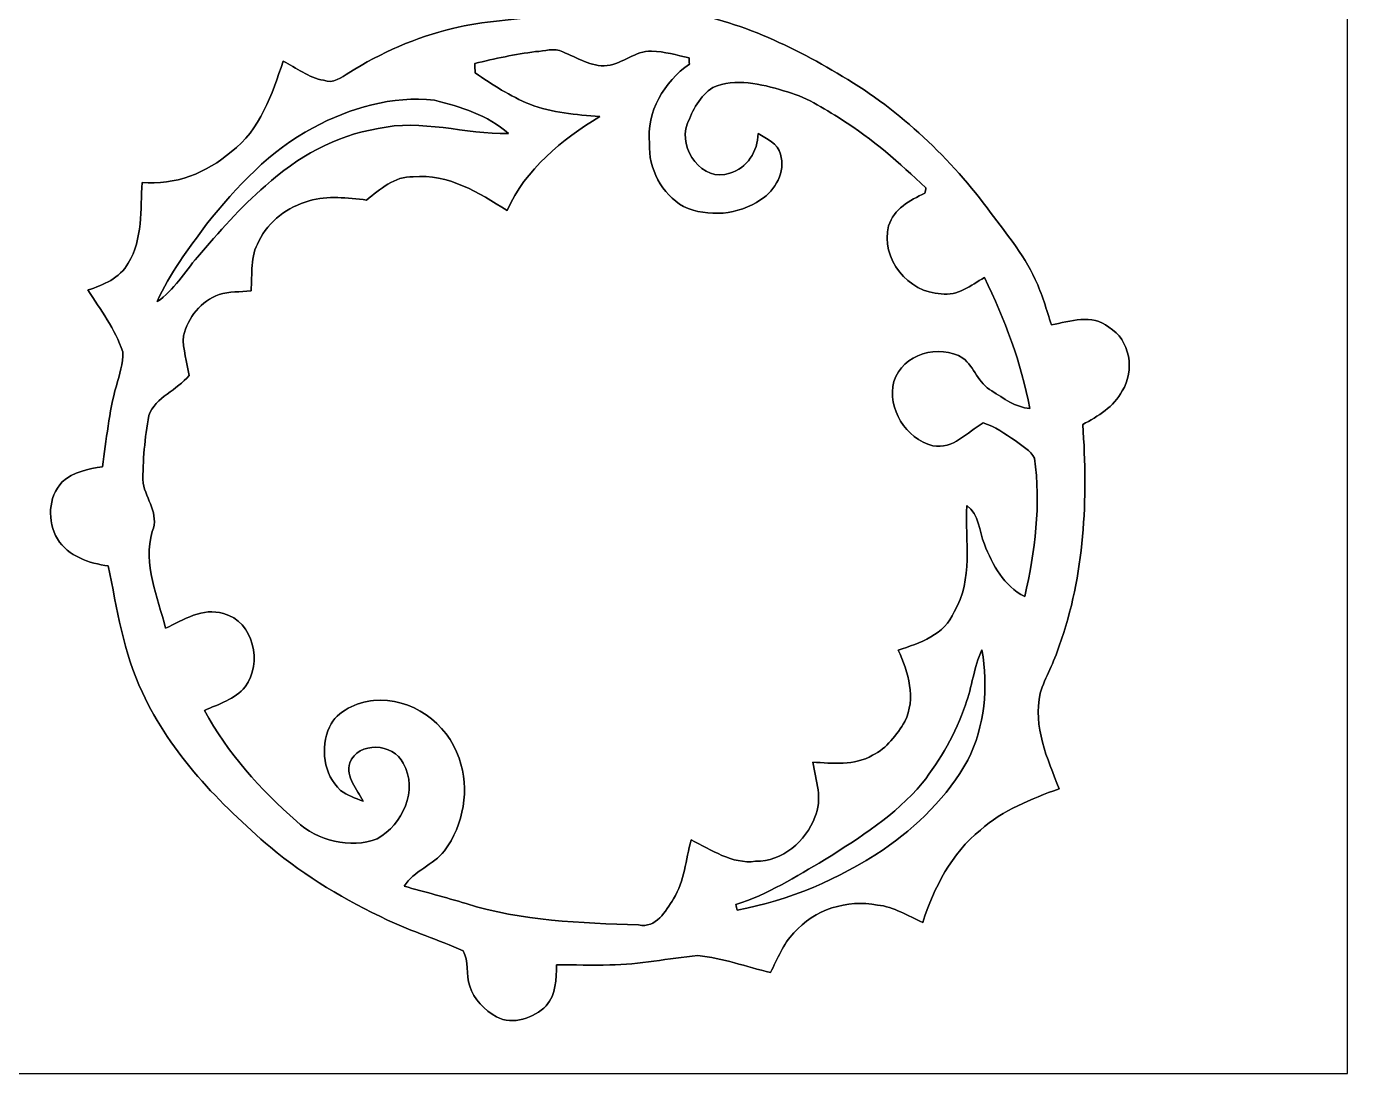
# Model space of a CAD drawing. Header units: centimetres. Extents: x -16.8 to 16.8, y -16.7 to 16.7.
# Drawn here: x -4.32 to 16.77, y -16.67 to 0.05 of the extents above; entities that cross this region are included whole.
import ezdxf

# ---------------------------------------------------------------- set-up
doc = ezdxf.new("R2010")
doc.units = ezdxf.units.CM
doc.header["$MEASUREMENT"] = 0
doc.layers.add('Layer 1', color=7, linetype='Continuous')

msp = doc.modelspace()

# ---------------------------------------------------------------- linework, layer by layer
at = {"layer": 'Layer 1', "color": 7}
for points, knots in [([(-16.77458, 16.66875), (-16.77458, 16.66875), (16.77458, 16.66875), (16.77458, 16.66875), (16.77458, 16.66875), (16.77458, 16.66875), (16.77458, -16.66875), (16.77458, -16.66875), (16.77458, -16.66875), (16.77458, -16.66875), (-16.77458, -16.66875), (-16.77458, -16.66875), (-16.77458, -16.66875), (-16.77458, -16.66875), (-16.77458, 16.66875), (-16.77458, 16.66875), (-16.77458, 16.66875), (-16.77458, 16.66875), (-16.77458, 16.66875), (-16.77458, 16.66875)], [0, 0, 0, 0, 0.16666667, 0.16666667, 0.16666667, 0.16666667, 0.33333333, 0.33333333, 0.33333333, 0.33333333, 0.5, 0.5, 0.5, 0.5, 0.66666667, 0.66666667, 0.66666667, 0.66666667, 1, 1, 1, 1]), ([(4.42207, 0.93804), (4.19312, 0.76764), (4.05659, 0.50518), (3.98392, 0.23424), (3.98392, 0.23424), (3.48368, 0.16016), (2.97498, 0.14217), (2.48179, 0.02293), (2.48179, 0.02293), (1.89653, -0.12171), (1.33597, -0.36301), (0.82797, -0.68721), (0.82797, -0.68721), (0.7052, -0.75741), (0.57714, -0.86748), (0.42192, -0.80645), (0.42192, -0.80645), (0.1838, -0.76447), (-0.01129, -0.60889), (-0.2219, -0.50059), (-0.2219, -0.50059), (-0.4004, -1.02623), (-0.58843, -1.6002), (-1.05093, -1.94733), (-1.05093, -1.94733), (-1.44216, -2.28918), (-1.95404, -2.48356), (-2.47509, -2.43981), (-2.47509, -2.43981), (-2.50261, -2.87196), (-2.46415, -3.3401), (-2.69522, -3.7271), (-2.69522, -3.7271), (-2.83492, -3.96522), (-3.08998, -4.07882), (-3.34222, -4.15431), (-3.34222, -4.15431), (-3.13584, -4.47005), (-2.9083, -4.78049), (-2.78377, -5.14033), (-2.78377, -5.14033), (-2.77319, -5.328), (-2.83951, -5.50686), (-2.88608, -5.68607), (-2.88608, -5.68607), (-3.00919, -6.10694), (-3.04306, -6.5465), (-3.10691, -6.979), (-3.10691, -6.979), (-3.33516, -7.01111), (-3.57399, -7.06049), (-3.75073, -7.22066), (-3.75073, -7.22066), (-3.98286, -7.46443), (-3.98709, -7.84719), (-3.82834, -8.13153), (-3.82834, -8.13153), (-3.65231, -8.40564), (-3.32352, -8.5217), (-3.01484, -8.56051), (-3.01484, -8.56051), (-2.87584, -9.24348), (-2.77424, -9.94551), (-2.47121, -10.58122), (-2.47121, -10.58122), (-2.01895, -11.56864), (-1.23825, -12.35322), (-0.42721, -13.0556), (-0.42721, -13.0556), (0.13829, -13.52656), (0.77858, -13.90297), (1.44321, -14.21694), (1.44321, -14.21694), (1.83586, -14.40427), (2.25566, -14.52668), (2.65042, -14.70836), (2.65042, -14.70836), (2.7499, -14.86923), (2.69064, -15.09042), (2.75555, -15.27069), (2.75555, -15.27069), (2.81764, -15.48659), (2.99191, -15.65416), (3.18347, -15.76211), (3.18347, -15.76211), (3.44699, -15.90181), (3.77896, -15.78187), (3.97969, -15.58572), (3.97969, -15.58572), (4.13738, -15.40334), (4.1342, -15.15851), (4.14267, -14.93344), (4.14267, -14.93344), (4.42595, -14.93167), (4.70888, -14.94049), (4.99251, -14.93344), (4.99251, -14.93344), (5.46559, -14.93414), (5.92949, -14.82443), (6.39904, -14.78492), (6.39904, -14.78492), (6.79591, -14.82196), (7.17338, -14.96377), (7.56003, -15.05514), (7.56003, -15.05514), (7.66798, -14.83572), (7.76041, -14.60147), (7.93256, -14.42261), (7.93256, -14.42261), (8.25712, -14.05008), (8.78346, -13.88145), (9.26641, -13.97706), (9.26641, -13.97706), (9.53064, -14.00175), (9.75148, -14.15556), (9.99102, -14.25399), (9.99102, -14.25399), (10.17129, -13.69871), (10.44928, -13.15332), (10.91036, -12.77937), (10.91036, -12.77937), (11.27125, -12.46046), (11.72245, -12.28337), (12.16836, -12.12039), (12.16836, -12.12039), (11.97892, -11.63602), (11.74926, -11.13049), (11.86603, -10.59603), (11.86603, -10.59603), (11.94541, -10.33427), (12.09216, -10.09862), (12.17013, -9.83615), (12.17013, -9.83615), (12.57759, -8.70902), (12.63086, -7.48806), (12.54548, -6.30308), (12.54548, -6.30308), (12.78678, -6.1722), (13.04255, -6.01909), (13.17554, -5.76792), (13.17554, -5.76792), (13.38192, -5.44548), (13.30254, -4.94771), (12.96141, -4.7498), (12.96141, -4.7498), (12.69753, -4.53178), (12.34475, -4.65279), (12.0463, -4.71417), (12.0463, -4.71417), (11.96869, -4.46864), (11.89461, -4.22099), (11.78736, -3.98674), (11.78736, -3.98674), (11.59686, -3.56517), (11.28712, -3.21663), (11.01901, -2.84515), (11.01901, -2.84515), (10.37061, -1.98014), (9.56169, -1.23225), (8.62189, -0.6925), (8.62189, -0.6925), (7.75194, -0.17568), (6.79556, 0.25435), (5.77497, 0.33479), (5.77497, 0.33479), (5.71923, 0.54751), (5.65856, 0.78034), (5.47194, 0.91899), (5.47194, 0.91899), (5.17878, 1.16276), (4.72369, 1.17016), (4.42207, 0.93804), (4.42207, 0.93804), (4.42207, 0.93804), (4.42207, 0.93804), (4.42207, 0.93804)], [0, 0, 0, 0, 0.02222222, 0.02222222, 0.02222222, 0.02222222, 0.04444444, 0.04444444, 0.04444444, 0.04444444, 0.06666667, 0.06666667, 0.06666667, 0.06666667, 0.08888889, 0.08888889, 0.08888889, 0.08888889, 0.11111111, 0.11111111, 0.11111111, 0.11111111, 0.13333333, 0.13333333, 0.13333333, 0.13333333, 0.15555556, 0.15555556, 0.15555556, 0.15555556, 0.17777778, 0.17777778, 0.17777778, 0.17777778, 0.2, 0.2, 0.2, 0.2, 0.22222222, 0.22222222, 0.22222222, 0.22222222, 0.24444444, 0.24444444, 0.24444444, 0.24444444, 0.26666667, 0.26666667, 0.26666667, 0.26666667, 0.28888889, 0.28888889, 0.28888889, 0.28888889, 0.31111111, 0.31111111, 0.31111111, 0.31111111, 0.33333333, 0.33333333, 0.33333333, 0.33333333, 0.35555556, 0.35555556, 0.35555556, 0.35555556, 0.37777778, 0.37777778, 0.37777778, 0.37777778, 0.4, 0.4, 0.4, 0.4, 0.42222222, 0.42222222, 0.42222222, 0.42222222, 0.44444444, 0.44444444, 0.44444444, 0.44444444, 0.46666667, 0.46666667, 0.46666667, 0.46666667, 0.48888889, 0.48888889, 0.48888889, 0.48888889, 0.51111111, 0.51111111, 0.51111111, 0.51111111, 0.53333333, 0.53333333, 0.53333333, 0.53333333, 0.55555556, 0.55555556, 0.55555556, 0.55555556, 0.57777778, 0.57777778, 0.57777778, 0.57777778, 0.6, 0.6, 0.6, 0.6, 0.62222222, 0.62222222, 0.62222222, 0.62222222, 0.64444444, 0.64444444, 0.64444444, 0.64444444, 0.66666667, 0.66666667, 0.66666667, 0.66666667, 0.68888889, 0.68888889, 0.68888889, 0.68888889, 0.71111111, 0.71111111, 0.71111111, 0.71111111, 0.73333333, 0.73333333, 0.73333333, 0.73333333, 0.75555556, 0.75555556, 0.75555556, 0.75555556, 0.77777778, 0.77777778, 0.77777778, 0.77777778, 0.8, 0.8, 0.8, 0.8, 0.82222222, 0.82222222, 0.82222222, 0.82222222, 0.84444444, 0.84444444, 0.84444444, 0.84444444, 0.86666667, 0.86666667, 0.86666667, 0.86666667, 0.88888889, 0.88888889, 0.88888889, 0.88888889, 0.91111111, 0.91111111, 0.91111111, 0.91111111, 0.93333333, 0.93333333, 0.93333333, 0.93333333, 0.95555556, 0.95555556, 0.95555556, 0.95555556, 1, 1, 1, 1]), ([(3.80788, -0.3489), (3.94899, -0.34361), (4.10739, -0.2794), (4.24286, -0.35348), (4.24286, -0.35348), (4.47322, -0.44309), (4.69265, -0.59619), (4.95194, -0.57256), (4.95194, -0.57256), (5.20312, -0.53904), (5.39997, -0.33549), (5.66032, -0.34149), (5.66032, -0.34149), (5.86387, -0.34678), (6.06143, -0.40217), (6.25863, -0.44873), (6.25863, -0.44873), (6.26004, -0.47343), (6.26286, -0.52246), (6.26427, -0.54716), (6.26427, -0.54716), (5.8607, -0.83185), (5.57495, -1.31022), (5.62539, -1.81681), (5.62539, -1.81681), (5.61022, -2.2165), (5.82366, -2.62114), (6.17044, -2.82293), (6.17044, -2.82293), (6.56449, -2.99896), (7.04815, -2.9591), (7.4041, -2.71251), (7.4041, -2.71251), (7.63905, -2.56081), (7.80203, -2.26977), (7.71913, -1.9872), (7.71913, -1.9872), (7.67856, -1.81257), (7.49759, -1.74202), (7.36071, -1.6577), (7.36071, -1.6577), (7.3593, -1.93499), (7.18185, -2.21403), (6.90915, -2.28812), (6.90915, -2.28812), (6.47629, -2.44581), (6.07942, -1.89971), (6.23006, -1.50848), (6.23006, -1.50848), (6.31543, -1.28658), (6.42973, -1.05198), (6.63716, -0.92287), (6.63716, -0.92287), (7.00158, -0.76447), (7.40622, -0.86466), (7.76958, -0.97367), (7.76958, -0.97367), (8.10789, -1.05728), (8.40105, -1.2506), (8.69421, -1.43122), (8.69421, -1.43122), (9.18492, -1.7399), (9.61884, -2.1276), (10.04182, -2.52201), (10.04182, -2.52201), (10.03794, -2.54423), (10.02982, -2.58868), (10.02594, -2.61091), (10.02594, -2.61091), (9.78323, -2.71851), (9.52817, -2.85785), (9.44598, -3.13267), (9.44598, -3.13267), (9.30734, -3.64314), (9.76242, -4.20934), (10.28453, -4.21393), (10.28453, -4.21393), (10.55158, -4.26438), (10.75866, -4.07529), (10.97456, -3.95781), (10.97456, -3.95781), (11.30229, -4.62139), (11.56476, -5.31812), (11.69846, -6.04838), (11.69846, -6.04838), (11.47022, -6.02897), (11.28148, -5.88433), (11.09345, -5.76721), (11.09345, -5.76721), (10.87967, -5.64974), (10.81546, -5.39009), (10.63237, -5.24228), (10.63237, -5.24228), (10.25631, -5.0105), (9.66611, -5.1749), (9.53064, -5.61552), (9.53064, -5.61552), (9.42093, -6.05402), (9.72009, -6.52463), (10.14906, -6.64386), (10.14906, -6.64386), (10.47891, -6.70489), (10.6994, -6.42408), (10.95481, -6.27768), (10.95481, -6.27768), (11.14425, -6.3313), (11.30406, -6.45548), (11.4681, -6.56026), (11.4681, -6.56026), (11.57041, -6.64986), (11.71469, -6.71336), (11.77643, -6.84248), (11.77643, -6.84248), (11.87767, -7.57908), (11.78666, -8.32979), (11.61838, -9.04981), (11.61838, -9.04981), (11.28677, -8.88682), (11.10509, -8.54428), (10.97492, -8.21549), (10.97492, -8.21549), (10.88813, -8.00488), (10.89413, -7.73889), (10.69375, -7.59495), (10.69375, -7.59495), (10.66165, -8.16469), (10.80347, -8.77605), (10.49267, -9.29428), (10.49267, -9.29428), (10.34027, -9.65729), (9.94586, -9.79911), (9.59838, -9.90459), (9.59838, -9.90459), (9.76383, -10.25349), (9.88624, -10.68141), (9.70386, -11.04653), (9.70386, -11.04653), (9.5758, -11.25926), (9.41564, -11.47269), (9.18774, -11.58593), (9.18774, -11.58593), (8.89988, -11.75491), (8.55204, -11.70975), (8.23383, -11.69741), (8.23383, -11.69741), (8.28463, -11.98351), (8.39576, -12.29219), (8.26946, -12.57229), (8.26946, -12.57229), (8.12588, -12.96282), (7.747, -13.28314), (7.31908, -13.2782), (7.31908, -13.2782), (6.93843, -13.33112), (6.61811, -13.08664), (6.29038, -12.93848), (6.29038, -12.93848), (6.20677, -13.25386), (6.18807, -13.59323), (6.01239, -13.87722), (6.01239, -13.87722), (5.88222, -14.07654), (5.73617, -14.35488), (5.45112, -14.29385), (5.45112, -14.29385), (4.52861, -14.26386), (3.58563, -14.23599), (2.6984, -13.95342), (2.6984, -13.95342), (2.37067, -13.85394), (2.03906, -13.76751), (1.70921, -13.67684), (1.70921, -13.67684), (1.86514, -13.42813), (2.17276, -13.34064), (2.35338, -13.11346), (2.35338, -13.11346), (2.65853, -12.694), (2.76437, -12.12638), (2.58516, -11.63391), (2.58516, -11.63391), (2.40136, -11.06699), (1.82174, -10.65565), (1.22132, -10.70998), (1.22132, -10.70998), (0.9465, -10.74632), (0.64206, -10.86803), (0.51611, -11.13402), (0.51611, -11.13402), (0.37289, -11.46739), (0.41804, -11.89249), (0.69427, -12.14614), (0.69427, -12.14614), (0.80045, -12.22728), (0.92816, -12.27526), (1.05445, -12.31618), (1.05445, -12.31618), (0.95744, -12.12533), (0.77646, -11.93906), (0.83996, -11.70587), (0.83996, -11.70587), (0.97543, -11.35839), (1.53917, -11.38943), (1.69333, -11.71399), (1.69333, -11.71399), (1.94557, -12.14191), (1.68063, -12.69436), (1.28058, -12.92049), (1.28058, -12.92049), (0.84349, -13.08135), (0.32632, -12.95682), (-0.00917, -12.63932), (-0.00917, -12.63932), (-0.58914, -12.13485), (-1.11478, -11.54889), (-1.4792, -10.86908), (-1.4792, -10.86908), (-1.25307, -10.76748), (-0.9906, -10.69481), (-0.83114, -10.49161), (-0.83114, -10.49161), (-0.54434, -10.12437), (-0.69568, -9.43822), (-1.17687, -9.32356), (-1.17687, -9.32356), (-1.50989, -9.21808), (-1.81151, -9.42269), (-2.10079, -9.55781), (-2.10079, -9.55781), (-2.22497, -9.05827), (-2.46486, -8.53405), (-2.31246, -8.01194), (-2.31246, -8.01194), (-2.19851, -7.73501), (-2.40947, -7.4997), (-2.46098, -7.24217), (-2.46098, -7.24217), (-2.46627, -6.87987), (-2.4317, -6.51686), (-2.36961, -6.16056), (-2.36961, -6.16056), (-2.25954, -5.8607), (-1.90923, -5.75769), (-1.72579, -5.51886), (-1.72579, -5.51886), (-1.75225, -5.30825), (-1.83127, -5.10152), (-1.81504, -4.88738), (-1.81504, -4.88738), (-1.74484, -4.59387), (-1.53141, -4.33317), (-1.24707, -4.22487), (-1.24707, -4.22487), (-1.08126, -4.17901), (-0.90664, -4.18641), (-0.73625, -4.16877), (-0.73625, -4.16877), (-0.7112, -3.90454), (-0.7553, -3.61315), (-0.60925, -3.37679), (-0.60925, -3.37679), (-0.45967, -3.05223), (-0.14676, -2.82716), (0.1905, -2.73085), (0.1905, -2.73085), (0.49036, -2.64407), (0.80469, -2.68287), (1.10949, -2.71886), (1.10949, -2.71886), (1.32362, -2.54529), (1.55857, -2.33821), (1.85279, -2.34633), (1.85279, -2.34633), (2.41265, -2.29694), (2.90054, -2.59962), (3.35245, -2.88572), (3.35245, -2.88572), (3.64737, -2.22426), (4.22769, -1.75507), (4.83164, -1.38606), (4.83164, -1.38606), (4.45523, -1.35255), (4.07, -1.32927), (3.71475, -1.18851), (3.71475, -1.18851), (3.40254, -1.06186), (3.1182, -0.87701), (2.84268, -0.68615), (2.84268, -0.68615), (2.84057, -0.63676), (2.8388, -0.58738), (2.83739, -0.53834), (2.83739, -0.53834), (3.15736, -0.45932), (3.48051, -0.38911), (3.80788, -0.3489)], [0, 0, 0, 0, 0.01333333, 0.01333333, 0.01333333, 0.01333333, 0.02666667, 0.02666667, 0.02666667, 0.02666667, 0.04, 0.04, 0.04, 0.04, 0.05333333, 0.05333333, 0.05333333, 0.05333333, 0.06666667, 0.06666667, 0.06666667, 0.06666667, 0.08, 0.08, 0.08, 0.08, 0.09333333, 0.09333333, 0.09333333, 0.09333333, 0.10666667, 0.10666667, 0.10666667, 0.10666667, 0.12, 0.12, 0.12, 0.12, 0.13333333, 0.13333333, 0.13333333, 0.13333333, 0.14666667, 0.14666667, 0.14666667, 0.14666667, 0.16, 0.16, 0.16, 0.16, 0.17333333, 0.17333333, 0.17333333, 0.17333333, 0.18666667, 0.18666667, 0.18666667, 0.18666667, 0.2, 0.2, 0.2, 0.2, 0.21333333, 0.21333333, 0.21333333, 0.21333333, 0.22666667, 0.22666667, 0.22666667, 0.22666667, 0.24, 0.24, 0.24, 0.24, 0.25333333, 0.25333333, 0.25333333, 0.25333333, 0.26666667, 0.26666667, 0.26666667, 0.26666667, 0.28, 0.28, 0.28, 0.28, 0.29333333, 0.29333333, 0.29333333, 0.29333333, 0.30666667, 0.30666667, 0.30666667, 0.30666667, 0.32, 0.32, 0.32, 0.32, 0.33333333, 0.33333333, 0.33333333, 0.33333333, 0.34666667, 0.34666667, 0.34666667, 0.34666667, 0.36, 0.36, 0.36, 0.36, 0.37333333, 0.37333333, 0.37333333, 0.37333333, 0.38666667, 0.38666667, 0.38666667, 0.38666667, 0.4, 0.4, 0.4, 0.4, 0.41333333, 0.41333333, 0.41333333, 0.41333333, 0.42666667, 0.42666667, 0.42666667, 0.42666667, 0.44, 0.44, 0.44, 0.44, 0.45333333, 0.45333333, 0.45333333, 0.45333333, 0.46666667, 0.46666667, 0.46666667, 0.46666667, 0.48, 0.48, 0.48, 0.48, 0.49333333, 0.49333333, 0.49333333, 0.49333333, 0.50666667, 0.50666667, 0.50666667, 0.50666667, 0.52, 0.52, 0.52, 0.52, 0.53333333, 0.53333333, 0.53333333, 0.53333333, 0.54666667, 0.54666667, 0.54666667, 0.54666667, 0.56, 0.56, 0.56, 0.56, 0.57333333, 0.57333333, 0.57333333, 0.57333333, 0.58666667, 0.58666667, 0.58666667, 0.58666667, 0.6, 0.6, 0.6, 0.6, 0.61333333, 0.61333333, 0.61333333, 0.61333333, 0.62666667, 0.62666667, 0.62666667, 0.62666667, 0.64, 0.64, 0.64, 0.64, 0.65333333, 0.65333333, 0.65333333, 0.65333333, 0.66666667, 0.66666667, 0.66666667, 0.66666667, 0.68, 0.68, 0.68, 0.68, 0.69333333, 0.69333333, 0.69333333, 0.69333333, 0.70666667, 0.70666667, 0.70666667, 0.70666667, 0.72, 0.72, 0.72, 0.72, 0.73333333, 0.73333333, 0.73333333, 0.73333333, 0.74666667, 0.74666667, 0.74666667, 0.74666667, 0.76, 0.76, 0.76, 0.76, 0.77333333, 0.77333333, 0.77333333, 0.77333333, 0.78666667, 0.78666667, 0.78666667, 0.78666667, 0.8, 0.8, 0.8, 0.8, 0.81333333, 0.81333333, 0.81333333, 0.81333333, 0.82666667, 0.82666667, 0.82666667, 0.82666667, 0.84, 0.84, 0.84, 0.84, 0.85333333, 0.85333333, 0.85333333, 0.85333333, 0.86666667, 0.86666667, 0.86666667, 0.86666667, 0.88, 0.88, 0.88, 0.88, 0.89333333, 0.89333333, 0.89333333, 0.89333333, 0.90666667, 0.90666667, 0.90666667, 0.90666667, 0.92, 0.92, 0.92, 0.92, 0.93333333, 0.93333333, 0.93333333, 0.93333333, 0.94666667, 0.94666667, 0.94666667, 0.94666667, 0.96, 0.96, 0.96, 0.96, 0.97333333, 0.97333333, 0.97333333, 0.97333333, 1, 1, 1, 1]), ([(0.25753, -1.56351), (0.84631, -1.24742), (1.51906, -1.04704), (2.19216, -1.12571), (2.19216, -1.12571), (2.61056, -1.22449), (3.04624, -1.3656), (3.37361, -1.65559), (3.37361, -1.65559), (2.67899, -1.67005), (1.98508, -1.41923), (1.29187, -1.57727), (1.29187, -1.57727), (0.61348, -1.68522), (-0.00141, -2.03553), (-0.50659, -2.49132), (-0.50659, -2.49132), (-0.90558, -2.83351), (-1.24778, -3.23356), (-1.59209, -3.62832), (-1.59209, -3.62832), (-1.79917, -3.87068), (-1.96356, -4.15854), (-2.23273, -4.34022), (-2.23273, -4.34022), (-2.038, -3.88938), (-1.73602, -3.49779), (-1.44498, -3.10656), (-1.44498, -3.10656), (-0.96591, -2.50649), (-0.43145, -1.9244), (0.25753, -1.56351)], [0, 0, 0, 0, 0.11111111, 0.11111111, 0.11111111, 0.11111111, 0.22222222, 0.22222222, 0.22222222, 0.22222222, 0.33333333, 0.33333333, 0.33333333, 0.33333333, 0.44444444, 0.44444444, 0.44444444, 0.44444444, 0.55555556, 0.55555556, 0.55555556, 0.55555556, 0.66666667, 0.66666667, 0.66666667, 0.66666667, 0.77777778, 0.77777778, 0.77777778, 0.77777778, 1, 1, 1, 1]), ([(10.93646, -9.90177), (11.0363, -10.49055), (10.9855, -11.12414), (10.70927, -11.66178), (10.70927, -11.66178), (10.39072, -12.24597), (9.8993, -12.71976), (9.35602, -13.09511), (9.35602, -13.09511), (8.65399, -13.56607), (7.85424, -13.90086), (7.02451, -14.06031), (7.02451, -14.06031), (7.01922, -14.03703), (7.00934, -13.99081), (7.0044, -13.96753), (7.0044, -13.96753), (7.51381, -13.8116), (7.96607, -13.51986), (8.42433, -13.25704), (8.42433, -13.25704), (8.98031, -12.90108), (9.55569, -12.54372), (9.98326, -12.03149), (9.98326, -12.03149), (10.27359, -11.65154), (10.52407, -11.23491), (10.67188, -10.77842), (10.67188, -10.77842), (10.78265, -10.49267), (10.80276, -10.1787), (10.93646, -9.90177)], [0, 0, 0, 0, 0.11111111, 0.11111111, 0.11111111, 0.11111111, 0.22222222, 0.22222222, 0.22222222, 0.22222222, 0.33333333, 0.33333333, 0.33333333, 0.33333333, 0.44444444, 0.44444444, 0.44444444, 0.44444444, 0.55555556, 0.55555556, 0.55555556, 0.55555556, 0.66666667, 0.66666667, 0.66666667, 0.66666667, 0.77777778, 0.77777778, 0.77777778, 0.77777778, 1, 1, 1, 1])]:
    msp.add_open_spline(points, degree=3, knots=knots, dxfattribs=at)
at = {"layer": 'Layer 1', "color": 251}
for points, knots in [([(4.42207, 0.93804), (4.72369, 1.17016), (5.17878, 1.16276), (5.47194, 0.91899), (5.47194, 0.91899), (5.65856, 0.78034), (5.71923, 0.54751), (5.77497, 0.33479), (5.77497, 0.33479), (6.79556, 0.25435), (7.75194, -0.17568), (8.62189, -0.6925), (8.62189, -0.6925), (9.56169, -1.23225), (10.37061, -1.98014), (11.01901, -2.84515), (11.01901, -2.84515), (11.28712, -3.21663), (11.59686, -3.56517), (11.78736, -3.98674), (11.78736, -3.98674), (11.89461, -4.22099), (11.96869, -4.46864), (12.0463, -4.71417), (12.0463, -4.71417), (12.34475, -4.65279), (12.69753, -4.53178), (12.96141, -4.7498), (12.96141, -4.7498), (13.30254, -4.94771), (13.38192, -5.44548), (13.17554, -5.76792), (13.17554, -5.76792), (13.04255, -6.01909), (12.78678, -6.1722), (12.54548, -6.30308), (12.54548, -6.30308), (12.63086, -7.48806), (12.57759, -8.70902), (12.17013, -9.83615), (12.17013, -9.83615), (12.09216, -10.09862), (11.94541, -10.33427), (11.86603, -10.59603), (11.86603, -10.59603), (11.74926, -11.13049), (11.97892, -11.63602), (12.16836, -12.12039), (12.16836, -12.12039), (11.72245, -12.28337), (11.27125, -12.46046), (10.91036, -12.77937), (10.91036, -12.77937), (10.44928, -13.15332), (10.17129, -13.69871), (9.99102, -14.25399), (9.99102, -14.25399), (9.75148, -14.15556), (9.53064, -14.00175), (9.26641, -13.97706), (9.26641, -13.97706), (8.78346, -13.88145), (8.25712, -14.05008), (7.93256, -14.42261), (7.93256, -14.42261), (7.76041, -14.60147), (7.66798, -14.83572), (7.56003, -15.05514), (7.56003, -15.05514), (7.17338, -14.96377), (6.79591, -14.82196), (6.39904, -14.78492), (6.39904, -14.78492), (5.92949, -14.82443), (5.46559, -14.93414), (4.99251, -14.93344), (4.99251, -14.93344), (4.70888, -14.94049), (4.42595, -14.93167), (4.14267, -14.93344), (4.14267, -14.93344), (4.1342, -15.15851), (4.13738, -15.40334), (3.97969, -15.58572), (3.97969, -15.58572), (3.77896, -15.78187), (3.44699, -15.90181), (3.18347, -15.76211), (3.18347, -15.76211), (2.99191, -15.65416), (2.81764, -15.48659), (2.75555, -15.27069), (2.75555, -15.27069), (2.69064, -15.09042), (2.7499, -14.86923), (2.65042, -14.70836), (2.65042, -14.70836), (2.25566, -14.52668), (1.83586, -14.40427), (1.44321, -14.21694), (1.44321, -14.21694), (0.77858, -13.90297), (0.13829, -13.52656), (-0.42721, -13.0556), (-0.42721, -13.0556), (-1.23825, -12.35322), (-2.01895, -11.56864), (-2.47121, -10.58122), (-2.47121, -10.58122), (-2.77424, -9.94551), (-2.87584, -9.24348), (-3.01484, -8.56051), (-3.01484, -8.56051), (-3.32352, -8.5217), (-3.65231, -8.40564), (-3.82834, -8.13153), (-3.82834, -8.13153), (-3.98709, -7.84719), (-3.98286, -7.46443), (-3.75073, -7.22066), (-3.75073, -7.22066), (-3.57399, -7.06049), (-3.33516, -7.01111), (-3.10691, -6.979), (-3.10691, -6.979), (-3.04306, -6.5465), (-3.00919, -6.10694), (-2.88608, -5.68607), (-2.88608, -5.68607), (-2.83951, -5.50686), (-2.77319, -5.328), (-2.78377, -5.14033), (-2.78377, -5.14033), (-2.9083, -4.78049), (-3.13584, -4.47005), (-3.34222, -4.15431), (-3.34222, -4.15431), (-3.08998, -4.07882), (-2.83492, -3.96522), (-2.69522, -3.7271), (-2.69522, -3.7271), (-2.46415, -3.3401), (-2.50261, -2.87196), (-2.47509, -2.43981), (-2.47509, -2.43981), (-1.95404, -2.48356), (-1.44216, -2.28918), (-1.05093, -1.94733), (-1.05093, -1.94733), (-0.58843, -1.6002), (-0.4004, -1.02623), (-0.2219, -0.50059), (-0.2219, -0.50059), (-0.01129, -0.60889), (0.1838, -0.76447), (0.42192, -0.80645), (0.42192, -0.80645), (0.57714, -0.86748), (0.7052, -0.75741), (0.82797, -0.68721), (0.82797, -0.68721), (1.33597, -0.36301), (1.89653, -0.12171), (2.48179, 0.02293), (2.48179, 0.02293), (2.97498, 0.14217), (3.48368, 0.16016), (3.98392, 0.23424), (3.98392, 0.23424), (4.05659, 0.50518), (4.19312, 0.76764), (4.42207, 0.93804), (4.42207, 0.93804), (4.42207, 0.93804), (4.42207, 0.93804), (4.42207, 0.93804)], [0, 0, 0, 0, 0.02222222, 0.02222222, 0.02222222, 0.02222222, 0.04444444, 0.04444444, 0.04444444, 0.04444444, 0.06666667, 0.06666667, 0.06666667, 0.06666667, 0.08888889, 0.08888889, 0.08888889, 0.08888889, 0.11111111, 0.11111111, 0.11111111, 0.11111111, 0.13333333, 0.13333333, 0.13333333, 0.13333333, 0.15555556, 0.15555556, 0.15555556, 0.15555556, 0.17777778, 0.17777778, 0.17777778, 0.17777778, 0.2, 0.2, 0.2, 0.2, 0.22222222, 0.22222222, 0.22222222, 0.22222222, 0.24444444, 0.24444444, 0.24444444, 0.24444444, 0.26666667, 0.26666667, 0.26666667, 0.26666667, 0.28888889, 0.28888889, 0.28888889, 0.28888889, 0.31111111, 0.31111111, 0.31111111, 0.31111111, 0.33333333, 0.33333333, 0.33333333, 0.33333333, 0.35555556, 0.35555556, 0.35555556, 0.35555556, 0.37777778, 0.37777778, 0.37777778, 0.37777778, 0.4, 0.4, 0.4, 0.4, 0.42222222, 0.42222222, 0.42222222, 0.42222222, 0.44444444, 0.44444444, 0.44444444, 0.44444444, 0.46666667, 0.46666667, 0.46666667, 0.46666667, 0.48888889, 0.48888889, 0.48888889, 0.48888889, 0.51111111, 0.51111111, 0.51111111, 0.51111111, 0.53333333, 0.53333333, 0.53333333, 0.53333333, 0.55555556, 0.55555556, 0.55555556, 0.55555556, 0.57777778, 0.57777778, 0.57777778, 0.57777778, 0.6, 0.6, 0.6, 0.6, 0.62222222, 0.62222222, 0.62222222, 0.62222222, 0.64444444, 0.64444444, 0.64444444, 0.64444444, 0.66666667, 0.66666667, 0.66666667, 0.66666667, 0.68888889, 0.68888889, 0.68888889, 0.68888889, 0.71111111, 0.71111111, 0.71111111, 0.71111111, 0.73333333, 0.73333333, 0.73333333, 0.73333333, 0.75555556, 0.75555556, 0.75555556, 0.75555556, 0.77777778, 0.77777778, 0.77777778, 0.77777778, 0.8, 0.8, 0.8, 0.8, 0.82222222, 0.82222222, 0.82222222, 0.82222222, 0.84444444, 0.84444444, 0.84444444, 0.84444444, 0.86666667, 0.86666667, 0.86666667, 0.86666667, 0.88888889, 0.88888889, 0.88888889, 0.88888889, 0.91111111, 0.91111111, 0.91111111, 0.91111111, 0.93333333, 0.93333333, 0.93333333, 0.93333333, 0.95555556, 0.95555556, 0.95555556, 0.95555556, 1, 1, 1, 1]), ([(3.80788, -0.3489), (3.48051, -0.38911), (3.15736, -0.45932), (2.83739, -0.53834), (2.83739, -0.53834), (2.8388, -0.58738), (2.84057, -0.63676), (2.84268, -0.68615), (2.84268, -0.68615), (3.1182, -0.87701), (3.40254, -1.06186), (3.71475, -1.18851), (3.71475, -1.18851), (4.07, -1.32927), (4.45523, -1.35255), (4.83164, -1.38606), (4.83164, -1.38606), (4.22769, -1.75507), (3.64737, -2.22426), (3.35245, -2.88572), (3.35245, -2.88572), (2.90054, -2.59962), (2.41265, -2.29694), (1.85279, -2.34633), (1.85279, -2.34633), (1.55857, -2.33821), (1.32362, -2.54529), (1.10949, -2.71886), (1.10949, -2.71886), (0.80469, -2.68287), (0.49036, -2.64407), (0.1905, -2.73085), (0.1905, -2.73085), (-0.14676, -2.82716), (-0.45967, -3.05223), (-0.60925, -3.37679), (-0.60925, -3.37679), (-0.7553, -3.61315), (-0.7112, -3.90454), (-0.73625, -4.16877), (-0.73625, -4.16877), (-0.90664, -4.18641), (-1.08126, -4.17901), (-1.24707, -4.22487), (-1.24707, -4.22487), (-1.53141, -4.33317), (-1.74484, -4.59387), (-1.81504, -4.88738), (-1.81504, -4.88738), (-1.83127, -5.10152), (-1.75225, -5.30825), (-1.72579, -5.51886), (-1.72579, -5.51886), (-1.90923, -5.75769), (-2.25954, -5.8607), (-2.36961, -6.16056), (-2.36961, -6.16056), (-2.4317, -6.51686), (-2.46627, -6.87987), (-2.46098, -7.24217), (-2.46098, -7.24217), (-2.40947, -7.4997), (-2.19851, -7.73501), (-2.31246, -8.01194), (-2.31246, -8.01194), (-2.46486, -8.53405), (-2.22497, -9.05827), (-2.10079, -9.55781), (-2.10079, -9.55781), (-1.81151, -9.42269), (-1.50989, -9.21808), (-1.17687, -9.32356), (-1.17687, -9.32356), (-0.69568, -9.43822), (-0.54434, -10.12437), (-0.83114, -10.49161), (-0.83114, -10.49161), (-0.9906, -10.69481), (-1.25307, -10.76748), (-1.4792, -10.86908), (-1.4792, -10.86908), (-1.11478, -11.54889), (-0.58914, -12.13485), (-0.00917, -12.63932), (-0.00917, -12.63932), (0.32632, -12.95682), (0.84349, -13.08135), (1.28058, -12.92049), (1.28058, -12.92049), (1.68063, -12.69436), (1.94557, -12.14191), (1.69333, -11.71399), (1.69333, -11.71399), (1.53917, -11.38943), (0.97543, -11.35839), (0.83996, -11.70587), (0.83996, -11.70587), (0.77646, -11.93906), (0.95744, -12.12533), (1.05445, -12.31618), (1.05445, -12.31618), (0.92816, -12.27526), (0.80045, -12.22728), (0.69427, -12.14614), (0.69427, -12.14614), (0.41804, -11.89249), (0.37289, -11.46739), (0.51611, -11.13402), (0.51611, -11.13402), (0.64206, -10.86803), (0.9465, -10.74632), (1.22132, -10.70998), (1.22132, -10.70998), (1.82174, -10.65565), (2.40136, -11.06699), (2.58516, -11.63391), (2.58516, -11.63391), (2.76437, -12.12638), (2.65853, -12.694), (2.35338, -13.11346), (2.35338, -13.11346), (2.17276, -13.34064), (1.86514, -13.42813), (1.70921, -13.67684), (1.70921, -13.67684), (2.03906, -13.76751), (2.37067, -13.85394), (2.6984, -13.95342), (2.6984, -13.95342), (3.58563, -14.23599), (4.52861, -14.26386), (5.45112, -14.29385), (5.45112, -14.29385), (5.73617, -14.35488), (5.88222, -14.07654), (6.01239, -13.87722), (6.01239, -13.87722), (6.18807, -13.59323), (6.20677, -13.25386), (6.29038, -12.93848), (6.29038, -12.93848), (6.61811, -13.08664), (6.93843, -13.33112), (7.31908, -13.2782), (7.31908, -13.2782), (7.747, -13.28314), (8.12588, -12.96282), (8.26946, -12.57229), (8.26946, -12.57229), (8.39576, -12.29219), (8.28463, -11.98351), (8.23383, -11.69741), (8.23383, -11.69741), (8.55204, -11.70975), (8.89988, -11.75491), (9.18774, -11.58593), (9.18774, -11.58593), (9.41564, -11.47269), (9.5758, -11.25926), (9.70386, -11.04653), (9.70386, -11.04653), (9.88624, -10.68141), (9.76383, -10.25349), (9.59838, -9.90459), (9.59838, -9.90459), (9.94586, -9.79911), (10.34027, -9.65729), (10.49267, -9.29428), (10.49267, -9.29428), (10.80347, -8.77605), (10.66165, -8.16469), (10.69375, -7.59495), (10.69375, -7.59495), (10.89413, -7.73889), (10.88813, -8.00488), (10.97492, -8.21549), (10.97492, -8.21549), (11.10509, -8.54428), (11.28677, -8.88682), (11.61838, -9.04981), (11.61838, -9.04981), (11.78666, -8.32979), (11.87767, -7.57908), (11.77643, -6.84248), (11.77643, -6.84248), (11.71469, -6.71336), (11.57041, -6.64986), (11.4681, -6.56026), (11.4681, -6.56026), (11.30406, -6.45548), (11.14425, -6.3313), (10.95481, -6.27768), (10.95481, -6.27768), (10.6994, -6.42408), (10.47891, -6.70489), (10.14906, -6.64386), (10.14906, -6.64386), (9.72009, -6.52463), (9.42093, -6.05402), (9.53064, -5.61552), (9.53064, -5.61552), (9.66611, -5.1749), (10.25631, -5.0105), (10.63237, -5.24228), (10.63237, -5.24228), (10.81546, -5.39009), (10.87967, -5.64974), (11.09345, -5.76721), (11.09345, -5.76721), (11.28148, -5.88433), (11.47022, -6.02897), (11.69846, -6.04838), (11.69846, -6.04838), (11.56476, -5.31812), (11.30229, -4.62139), (10.97456, -3.95781), (10.97456, -3.95781), (10.75866, -4.07529), (10.55158, -4.26438), (10.28453, -4.21393), (10.28453, -4.21393), (9.76242, -4.20934), (9.30734, -3.64314), (9.44598, -3.13267), (9.44598, -3.13267), (9.52817, -2.85785), (9.78323, -2.71851), (10.02594, -2.61091), (10.02594, -2.61091), (10.02982, -2.58868), (10.03794, -2.54423), (10.04182, -2.52201), (10.04182, -2.52201), (9.61884, -2.1276), (9.18492, -1.7399), (8.69421, -1.43122), (8.69421, -1.43122), (8.40105, -1.2506), (8.10789, -1.05728), (7.76958, -0.97367), (7.76958, -0.97367), (7.40622, -0.86466), (7.00158, -0.76447), (6.63716, -0.92287), (6.63716, -0.92287), (6.42973, -1.05198), (6.31543, -1.28658), (6.23006, -1.50848), (6.23006, -1.50848), (6.07942, -1.89971), (6.47629, -2.44581), (6.90915, -2.28812), (6.90915, -2.28812), (7.18185, -2.21403), (7.3593, -1.93499), (7.36071, -1.6577), (7.36071, -1.6577), (7.49759, -1.74202), (7.67856, -1.81257), (7.71913, -1.9872), (7.71913, -1.9872), (7.80203, -2.26977), (7.63905, -2.56081), (7.4041, -2.71251), (7.4041, -2.71251), (7.04815, -2.9591), (6.56449, -2.99896), (6.17044, -2.82293), (6.17044, -2.82293), (5.82366, -2.62114), (5.61022, -2.2165), (5.62539, -1.81681), (5.62539, -1.81681), (5.57495, -1.31022), (5.8607, -0.83185), (6.26427, -0.54716), (6.26427, -0.54716), (6.26286, -0.52246), (6.26004, -0.47343), (6.25863, -0.44873), (6.25863, -0.44873), (6.06143, -0.40217), (5.86387, -0.34678), (5.66032, -0.34149), (5.66032, -0.34149), (5.39997, -0.33549), (5.20312, -0.53904), (4.95194, -0.57256), (4.95194, -0.57256), (4.69265, -0.59619), (4.47322, -0.44309), (4.24286, -0.35348), (4.24286, -0.35348), (4.10739, -0.2794), (3.94899, -0.34361), (3.80788, -0.3489), (3.80788, -0.3489), (3.80788, -0.3489), (3.80788, -0.3489), (3.80788, -0.3489)], [0, 0, 0, 0, 0.01315789, 0.01315789, 0.01315789, 0.01315789, 0.02631579, 0.02631579, 0.02631579, 0.02631579, 0.03947368, 0.03947368, 0.03947368, 0.03947368, 0.05263158, 0.05263158, 0.05263158, 0.05263158, 0.06578947, 0.06578947, 0.06578947, 0.06578947, 0.07894737, 0.07894737, 0.07894737, 0.07894737, 0.09210526, 0.09210526, 0.09210526, 0.09210526, 0.10526316, 0.10526316, 0.10526316, 0.10526316, 0.11842105, 0.11842105, 0.11842105, 0.11842105, 0.13157895, 0.13157895, 0.13157895, 0.13157895, 0.14473684, 0.14473684, 0.14473684, 0.14473684, 0.15789474, 0.15789474, 0.15789474, 0.15789474, 0.17105263, 0.17105263, 0.17105263, 0.17105263, 0.18421053, 0.18421053, 0.18421053, 0.18421053, 0.19736842, 0.19736842, 0.19736842, 0.19736842, 0.21052632, 0.21052632, 0.21052632, 0.21052632, 0.22368421, 0.22368421, 0.22368421, 0.22368421, 0.23684211, 0.23684211, 0.23684211, 0.23684211, 0.25, 0.25, 0.25, 0.25, 0.26315789, 0.26315789, 0.26315789, 0.26315789, 0.27631579, 0.27631579, 0.27631579, 0.27631579, 0.28947368, 0.28947368, 0.28947368, 0.28947368, 0.30263158, 0.30263158, 0.30263158, 0.30263158, 0.31578947, 0.31578947, 0.31578947, 0.31578947, 0.32894737, 0.32894737, 0.32894737, 0.32894737, 0.34210526, 0.34210526, 0.34210526, 0.34210526, 0.35526316, 0.35526316, 0.35526316, 0.35526316, 0.36842105, 0.36842105, 0.36842105, 0.36842105, 0.38157895, 0.38157895, 0.38157895, 0.38157895, 0.39473684, 0.39473684, 0.39473684, 0.39473684, 0.40789474, 0.40789474, 0.40789474, 0.40789474, 0.42105263, 0.42105263, 0.42105263, 0.42105263, 0.43421053, 0.43421053, 0.43421053, 0.43421053, 0.44736842, 0.44736842, 0.44736842, 0.44736842, 0.46052632, 0.46052632, 0.46052632, 0.46052632, 0.47368421, 0.47368421, 0.47368421, 0.47368421, 0.48684211, 0.48684211, 0.48684211, 0.48684211, 0.5, 0.5, 0.5, 0.5, 0.51315789, 0.51315789, 0.51315789, 0.51315789, 0.52631579, 0.52631579, 0.52631579, 0.52631579, 0.53947368, 0.53947368, 0.53947368, 0.53947368, 0.55263158, 0.55263158, 0.55263158, 0.55263158, 0.56578947, 0.56578947, 0.56578947, 0.56578947, 0.57894737, 0.57894737, 0.57894737, 0.57894737, 0.59210526, 0.59210526, 0.59210526, 0.59210526, 0.60526316, 0.60526316, 0.60526316, 0.60526316, 0.61842105, 0.61842105, 0.61842105, 0.61842105, 0.63157895, 0.63157895, 0.63157895, 0.63157895, 0.64473684, 0.64473684, 0.64473684, 0.64473684, 0.65789474, 0.65789474, 0.65789474, 0.65789474, 0.67105263, 0.67105263, 0.67105263, 0.67105263, 0.68421053, 0.68421053, 0.68421053, 0.68421053, 0.69736842, 0.69736842, 0.69736842, 0.69736842, 0.71052632, 0.71052632, 0.71052632, 0.71052632, 0.72368421, 0.72368421, 0.72368421, 0.72368421, 0.73684211, 0.73684211, 0.73684211, 0.73684211, 0.75, 0.75, 0.75, 0.75, 0.76315789, 0.76315789, 0.76315789, 0.76315789, 0.77631579, 0.77631579, 0.77631579, 0.77631579, 0.78947368, 0.78947368, 0.78947368, 0.78947368, 0.80263158, 0.80263158, 0.80263158, 0.80263158, 0.81578947, 0.81578947, 0.81578947, 0.81578947, 0.82894737, 0.82894737, 0.82894737, 0.82894737, 0.84210526, 0.84210526, 0.84210526, 0.84210526, 0.85526316, 0.85526316, 0.85526316, 0.85526316, 0.86842105, 0.86842105, 0.86842105, 0.86842105, 0.88157895, 0.88157895, 0.88157895, 0.88157895, 0.89473684, 0.89473684, 0.89473684, 0.89473684, 0.90789474, 0.90789474, 0.90789474, 0.90789474, 0.92105263, 0.92105263, 0.92105263, 0.92105263, 0.93421053, 0.93421053, 0.93421053, 0.93421053, 0.94736842, 0.94736842, 0.94736842, 0.94736842, 0.96052632, 0.96052632, 0.96052632, 0.96052632, 0.97368421, 0.97368421, 0.97368421, 0.97368421, 1, 1, 1, 1]), ([(0.25753, -1.56351), (-0.43145, -1.9244), (-0.96591, -2.50649), (-1.44498, -3.10656), (-1.44498, -3.10656), (-1.73602, -3.49779), (-2.038, -3.88938), (-2.23273, -4.34022), (-2.23273, -4.34022), (-1.96356, -4.15854), (-1.79917, -3.87068), (-1.59209, -3.62832), (-1.59209, -3.62832), (-1.24778, -3.23356), (-0.90558, -2.83351), (-0.50659, -2.49132), (-0.50659, -2.49132), (-0.00141, -2.03553), (0.61348, -1.68522), (1.29187, -1.57727), (1.29187, -1.57727), (1.98508, -1.41923), (2.67899, -1.67005), (3.37361, -1.65559), (3.37361, -1.65559), (3.04624, -1.3656), (2.61056, -1.22449), (2.19216, -1.12571), (2.19216, -1.12571), (1.51906, -1.04704), (0.84631, -1.24742), (0.25753, -1.56351), (0.25753, -1.56351), (0.25753, -1.56351), (0.25753, -1.56351), (0.25753, -1.56351)], [0, 0, 0, 0, 0.1, 0.1, 0.1, 0.1, 0.2, 0.2, 0.2, 0.2, 0.3, 0.3, 0.3, 0.3, 0.4, 0.4, 0.4, 0.4, 0.5, 0.5, 0.5, 0.5, 0.6, 0.6, 0.6, 0.6, 0.7, 0.7, 0.7, 0.7, 0.8, 0.8, 0.8, 0.8, 1, 1, 1, 1]), ([(10.93646, -9.90177), (10.80276, -10.1787), (10.78265, -10.49267), (10.67188, -10.77842), (10.67188, -10.77842), (10.52407, -11.23491), (10.27359, -11.65154), (9.98326, -12.03149), (9.98326, -12.03149), (9.55569, -12.54372), (8.98031, -12.90108), (8.42433, -13.25704), (8.42433, -13.25704), (7.96607, -13.51986), (7.51381, -13.8116), (7.0044, -13.96753), (7.0044, -13.96753), (7.00934, -13.99081), (7.01922, -14.03703), (7.02451, -14.06031), (7.02451, -14.06031), (7.85424, -13.90086), (8.65399, -13.56607), (9.35602, -13.09511), (9.35602, -13.09511), (9.8993, -12.71976), (10.39072, -12.24597), (10.70927, -11.66178), (10.70927, -11.66178), (10.9855, -11.12414), (11.0363, -10.49055), (10.93646, -9.90177)], [0, 0, 0, 0, 0.11111111, 0.11111111, 0.11111111, 0.11111111, 0.22222222, 0.22222222, 0.22222222, 0.22222222, 0.33333333, 0.33333333, 0.33333333, 0.33333333, 0.44444444, 0.44444444, 0.44444444, 0.44444444, 0.55555556, 0.55555556, 0.55555556, 0.55555556, 0.66666667, 0.66666667, 0.66666667, 0.66666667, 0.77777778, 0.77777778, 0.77777778, 0.77777778, 1, 1, 1, 1])]:
    msp.add_open_spline(points, degree=3, knots=knots, dxfattribs=at)

doc.saveas('drawing.dxf')
